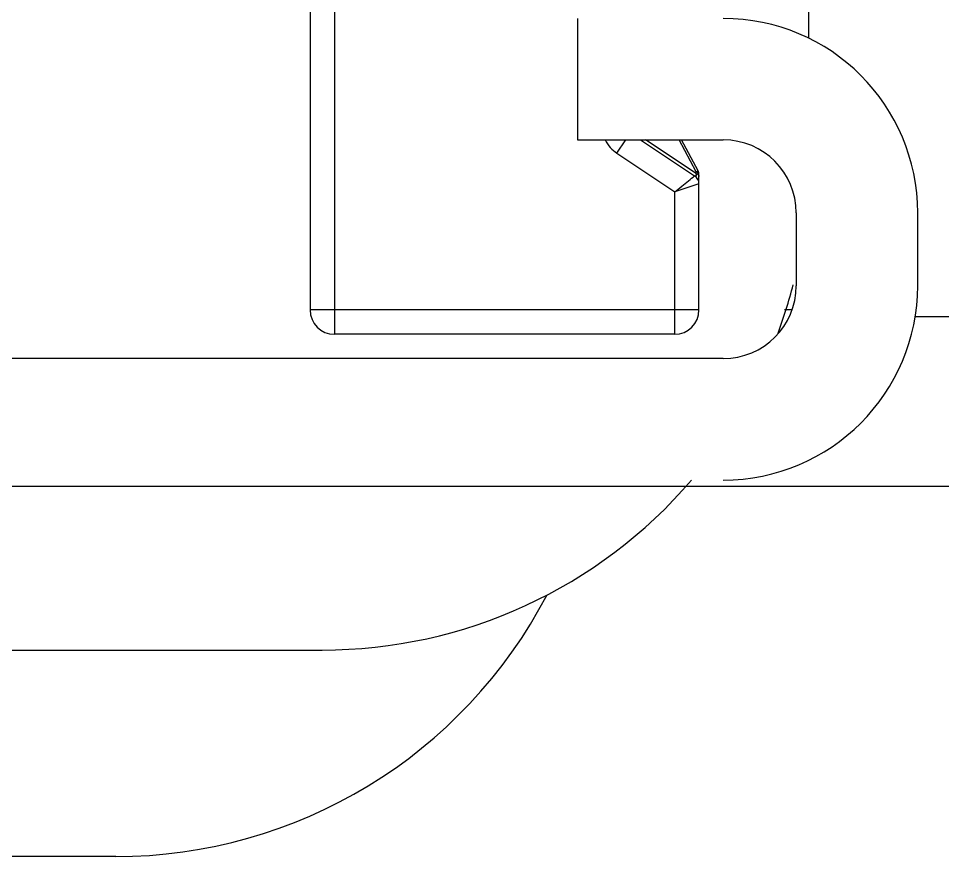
# Model space of a CAD drawing. Header units: inches. Extents: x -1293886 to -986005, y -15154 to 203628.
# Drawn here: x -1241476.2 to -1241411.4, y 83679.2 to 83738 of the extents above; entities that cross this region are included whole.
import ezdxf

# ---------------------------------------------------------------- set-up
doc = ezdxf.new("R2010")
doc.units = ezdxf.units.IN
doc.header["$LTSCALE"] = 100
doc.header["$MEASUREMENT"] = 0
doc.layers.add('W_DIM', color=4, linetype='Continuous')

# ---------------------------------------------------------------- blocks, each defined once
blk = doc.blocks.new('1111')
at = {"layer": 'W_DIM', "color": 7}
for p, q in [((-2280941.439, 1708267.633), (-2280941.439, 1708218.255)), ((-2280939.735, 1708266.414), (-2280939.735, 1708216.551)), ((-2280906.507, 1708260.922), (-2280906.507, 1708237.322)), ((-2280922.695, 1708238.703), (-2280922.695, 1708230.183)), ((-2280922.695, 1708230.183), (-2280912.471, 1708230.183)), ((-2280919.929, 1708229.245), (-2280919.303, 1708230.183)), ((-2280918.265, 1708230.183), (-2280914.479, 1708227.659)), ((-2280914.368, 1708227.817), (-2280917.918, 1708230.183)), ((-2280914.368, 1708227.936), (-2280915.572, 1708230.183)), ((-2280914.236, 1708228.007), (-2280915.402, 1708230.183)), ((-2280919.929, 1708229.245), (-2280915.879, 1708226.545)), ((-2280914.368, 1708227.936), (-2280914.236, 1708228.007)), ((-2280914.368, 1708227.817), (-2280914.368, 1708227.936)), ((-2280914.283, 1708227.9), (-2280914.352, 1708227.931)), ((-2280914.175, 1708227.101), (-2280914.175, 1708227.766)), ((-2280914.175, 1708227.645), (-2280914.175, 1708227.611)), ((-2280914.175, 1708227.092), (-2280915.879, 1708226.545)), ((-2280914.175, 1708218.255), (-2280914.175, 1708227.092)), ((-2280915.879, 1708216.551), (-2280915.879, 1708226.545)), ((-2280907.359, 1708225.071), (-2280907.359, 1708219.959)), ((-2280898.839, 1708219.959), (-2280898.839, 1708225.071)), ((-2280914.175, 1708218.255), (-2280941.439, 1708218.255)), ((-2280907.673, 1708218.255), (-2280908.179, 1708218.255)), ((-2280436.274, 1708217.779), (-2280899.015, 1708217.779)), ((-2280915.879, 1708216.551), (-2280939.735, 1708216.551)), ((-2280912.471, 1708214.847), (-2281024.933, 1708214.847)), ((-2280422.197, 1708205.968), (-2281021.388, 1708205.851)), ((-2281083.858, 1708194.4), (-2280940.587, 1708194.4)), ((-2280955.07, 1708179.916), (-2281050.493, 1708179.916))]:
    blk.add_line(p, q, dxfattribs=at)
for centre, radius, start, end in [((-2280912.471, 1708225.071), 13.632, 0, 90), ((-2280918.605, 1708231.23), 2.386, 206.12044, 236.30993), ((-2280912.471, 1708225.071), 5.112, 0, 90), ((-2280914.575, 1708227.326), 0.645, 69.79062, 71.22558), ((-2280914.466, 1708227.565), 0.381, 58.09999, 61.28618), ((-2280914.686, 1708227.766), 0.511, 0, 28.18393), ((-2280914.857, 1708227.092), 0.682, 0, 56.30993), ((-2280912.471, 1708219.959), 13.632, 270, 0), ((-2280912.471, 1708219.959), 5.112, 270, 0), ((-2280940.587, 1708228.479), 34.079, 339.66853, 345.62499), ((-2280939.735, 1708218.255), 1.704, 180, 270), ((-2280915.879, 1708218.255), 1.704, 270, 0), ((-2280940.587, 1708228.479), 34.079, 270, 319.41732), ((-2280955.07, 1708213.995), 34.079, 270, 332.54114)]:
    blk.add_arc(centre, radius, start, end, dxfattribs=at)
blk.add_open_spline([(-2280914.175, 1708227.766), (-2280914.175, 1708227.816), (-2280914.221, 1708227.862), (-2280914.264, 1708227.889)], degree=3, dxfattribs=at)
for points, knots in [([(-2280915.879, 1708226.545), (-2280915.552, 1708226.803), (-2280915.075, 1708227.16), (-2280914.629, 1708227.561), (-2280914.479, 1708227.659)], [0, 0, 0, 0, 0.698346, 1, 1, 1, 1]), ([(-2280914.479, 1708227.659), (-2280914.453, 1708227.642), (-2280914.334, 1708227.615), (-2280914.357, 1708227.76), (-2280914.368, 1708227.817)], [0, 0, 0, 0, 0.346904, 1, 1, 1, 1]), ([(-2280914.368, 1708227.817), (-2280914.349, 1708227.81), (-2280914.287, 1708227.786), (-2280914.226, 1708227.748), (-2280914.198, 1708227.71)], [0, 0, 0, 0, 0.29815, 1, 1, 1, 1]), ([(-2280914.198, 1708227.71), (-2280914.191, 1708227.701), (-2280914.179, 1708227.68), (-2280914.175, 1708227.657), (-2280914.175, 1708227.646)], [0, 0, 0, 0, 0.519543, 1, 1, 1, 1])]:
    blk.add_open_spline(points, degree=3, knots=knots, dxfattribs=at)

msp = doc.modelspace()

# ---------------------------------------------------------------- block references
at = {"layer": 'W_DIM'}
msp.add_blockref('1111', (1039485.652, -1624500.722), dxfattribs=at)

doc.saveas('drawing.dxf')
